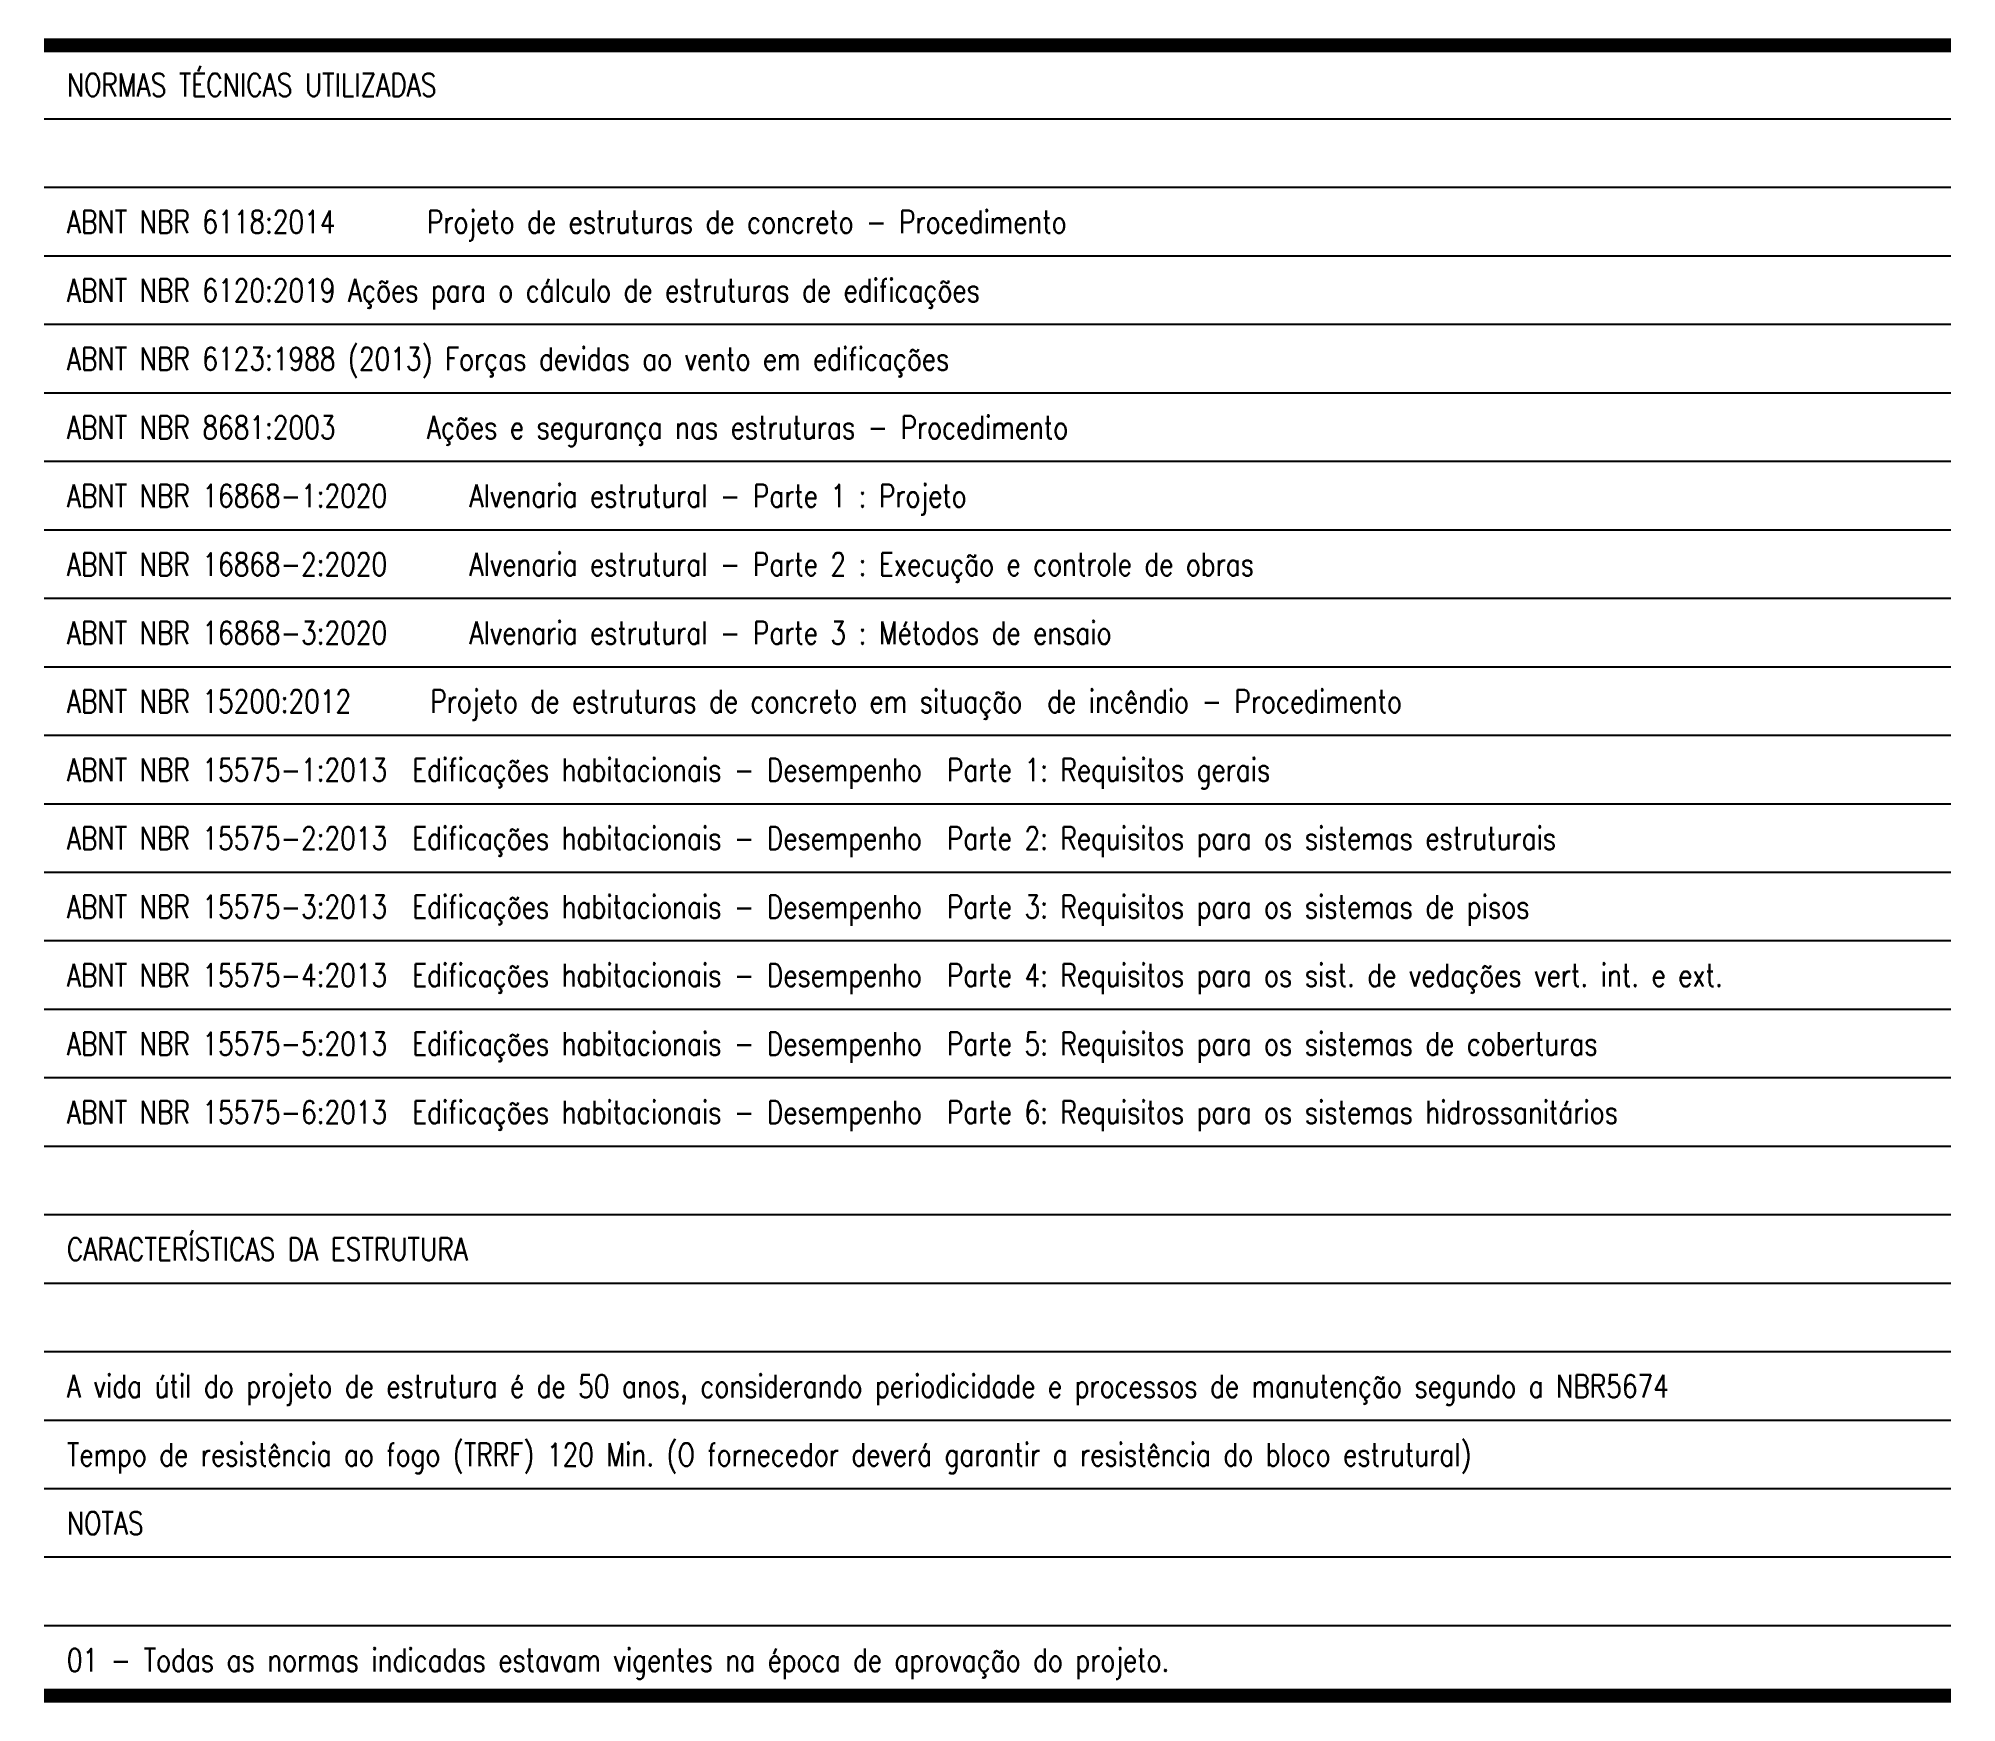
# Model space of a CAD drawing. Extents: x -123494 to -122654, y 1709 to 2438.
import ezdxf

# ---------------------------------------------------------------- set-up
doc = ezdxf.new("R2010")
doc.units = 0
doc.header["$LTSCALE"] = 50
doc.header["$MEASUREMENT"] = 0
doc.layers.add('FLH', color=7, linetype='CONTINUOUS')
doc.styles.add('PDG CARIMBO', font='simplex.shx', dxfattribs={"width": 0.8})

msp = doc.modelspace()

# ---------------------------------------------------------------- linework, layer by layer
at = {"layer": 'FLH', "color": 1}
for p, q in [((-122656.51, 2435.4), (-123491.51, 2435.4)), ((-122656.51, 2402.5), (-123491.51, 2402.5)), ((-122656.51, 2372.5), (-123491.51, 2372.5)), ((-122656.51, 2342.5), (-123491.51, 2342.5)), ((-122656.51, 2312.5), (-123491.51, 2312.5)), ((-122656.51, 2282.5), (-123491.51, 2282.5)), ((-122656.51, 2252.5), (-123491.51, 2252.5)), ((-122656.51, 2222.5), (-123491.51, 2222.5)), ((-122656.51, 2192.5), (-123491.51, 2192.5)), ((-122656.51, 2162.5), (-123491.51, 2162.5)), ((-122656.51, 2132.5), (-123491.51, 2132.5)), ((-122656.51, 2102.5), (-123491.51, 2102.5)), ((-122656.51, 2072.5), (-123491.51, 2072.5)), ((-122656.51, 2042.5), (-123491.51, 2042.5)), ((-122656.51, 2012.5), (-123491.51, 2012.5)), ((-122656.51, 1982.5), (-123491.51, 1982.5)), ((-122656.51, 1952.5), (-123491.51, 1952.5)), ((-122656.51, 1922.5), (-123491.51, 1922.5)), ((-122656.51, 1892.5), (-123491.51, 1892.5)), ((-122656.51, 1862.5), (-123491.51, 1862.5)), ((-122656.51, 1832.5), (-123491.51, 1832.5)), ((-122656.51, 1802.5), (-123491.51, 1802.5)), ((-122656.51, 1772.5), (-123491.51, 1772.5)), ((-122656.51, 1742.5), (-123491.51, 1742.5)), ((-122656.51, 1712.5), (-123491.51, 1712.5))]:
    msp.add_line(p, q, dxfattribs=at)
at = {"layer": 'FLH', "color": 1, "linetype": 'Continuous'}
for points, const_width in [([(-122656.51, 2435.4), (-123491.51, 2435.4)], 5), ([(-122656.51, 2432.5), (-123491.51, 2432.5)], 1.5), ([(-122656.51, 1712.5), (-123491.51, 1712.5)], 5), ([(-122656.51, 1709.59), (-123491.51, 1709.59)], 1.5)]:
    msp.add_lwpolyline(points, dxfattribs=dict(at, const_width=const_width))

# ---------------------------------------------------------------- texts
at = {"layer": 'FLH', "color": 4, "style": 'PDG CARIMBO', "width": 0.8}
for s, p in [('NORMAS TÉCNICAS UTILIZADAS', (-123481.51, 2412.5)), ('CARACTERÍSTICAS DA ESTRUTURA', (-123481.51, 1902.5)), ('NOTAS', (-123481.51, 1782.5))]:
    msp.add_text(s, height=10, dxfattribs=at).set_placement(p)
at = {"layer": 'FLH', "color": 3, "style": 'PDG CARIMBO', "width": 0.8}
for s, p in [('ABNT NBR 6118:2014     Projeto de estruturas de concreto - Procedimento', (-123481.51, 2352.5)), ('ABNT NBR 6120:2019 Ações para o cálculo de estruturas de edificações', (-123481.51, 2322.5)), ('ABNT NBR 6123:1988 (2013) Forças devidas ao vento em edificações', (-123481.51, 2292.5)), ('ABNT NBR 8681:2003     Ações e segurança nas estruturas - Procedimento', (-123481.51, 2262.5)), ('ABNT NBR 16868-1:2020    Alvenaria estrutural - Parte 1 : Projeto', (-123481.51, 2232.5)), ('ABNT NBR 16868-2:2020    Alvenaria estrutural - Parte 2 : Execução e controle de obras', (-123481.51, 2202.5)), ('ABNT NBR 16868-3:2020    Alvenaria estrutural - Parte 3 : Métodos de ensaio', (-123481.51, 2172.5)), ('ABNT NBR 15200:2012    Projeto de estruturas de concreto em situação  de incêndio - Procedimento', (-123481.51, 2142.5)), ('ABNT NBR 15575-1:2013  Edificações habitacionais - Desempenho  Parte 1: Requisitos gerais', (-123481.51, 2112.5)), ('ABNT NBR 15575-2:2013  Edificações habitacionais - Desempenho  Parte 2: Requisitos para os sistemas estruturais', (-123481.51, 2082.5)), ('ABNT NBR 15575-3:2013  Edificações habitacionais - Desempenho  Parte 3: Requisitos para os sistemas de pisos', (-123481.51, 2052.5)), ('ABNT NBR 15575-4:2013  Edificações habitacionais - Desempenho  Parte 4: Requisitos para os sist. de vedações vert. int. e ext.', (-123481.51, 2022.5)), ('ABNT NBR 15575-5:2013  Edificações habitacionais - Desempenho  Parte 5: Requisitos para os sistemas de coberturas', (-123481.51, 1992.5)), ('ABNT NBR 15575-6:2013  Edificações habitacionais - Desempenho  Parte 6: Requisitos para os sistemas hidrossanitários', (-123481.51, 1962.5)), ('A vida útil do projeto de estrutura é de 50 anos, considerando periodicidade e processos de manutenção segundo a NBR5674 ', (-123481.51, 1842.5)), ('Tempo de resistência ao fogo (TRRF) 120 Min. (O fornecedor deverá garantir a resistência do bloco estrutural)', (-123481.51, 1812.5)), ('01 - Todas as normas indicadas estavam vigentes na época de aprovação do projeto.', (-123481.51, 1722.5))]:
    msp.add_text(s, height=10, dxfattribs=at).set_placement(p)

doc.saveas('drawing.dxf')
